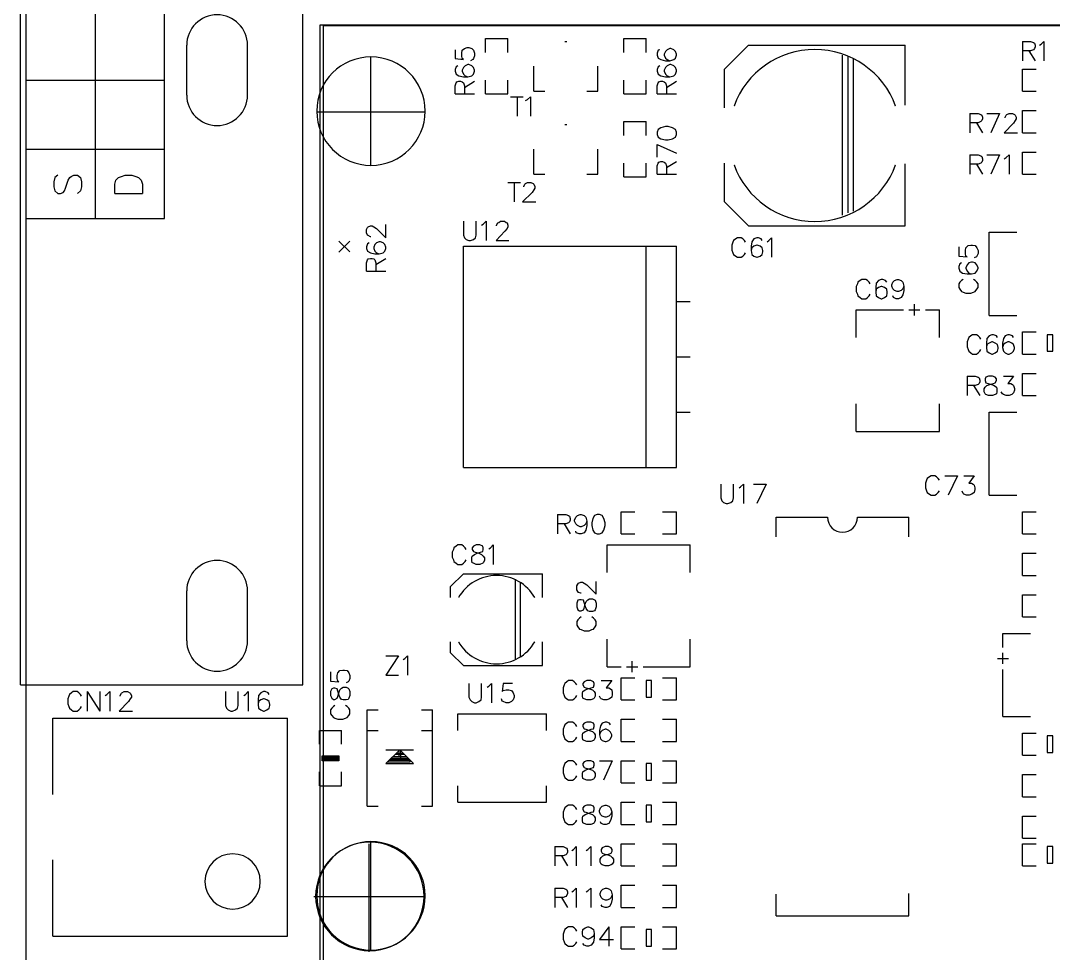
# Model space of a CAD drawing. Extents: x -0.24 to 4.91, y -0.23 to 6.58.
# Drawn here: x -0.235 to 1.631, y 0.622 to 2.308 of the extents above; entities that cross this region are included whole.
import ezdxf

# ---------------------------------------------------------------- set-up
doc = ezdxf.new("R2010")
doc.units = 0
doc.layers.get('0').update_dxf_attribs({"linetype": 'CONTINUOUS'})
doc.layers.add('mb672d', color=1, linetype='CONTINUOUS')

# ---------------------------------------------------------------- blocks, each defined once
blk = doc.blocks.new('D99')
blk.add_lwpolyline([(-0.005, -0.015), (0.005, -0.015), (0.005, 0.015), (-0.005, 0.015)], close=True)

msp = doc.modelspace()

# ---------------------------------------------------------------- linework, layer by layer
at = {"layer": 'mb672d', "color": 5}
for points in [[(-0.225, -0.225), (-0.225, 6.575)], [(-0.225, 1.95), (-0.225, 2.575)], [(-0.1, 1.95), (-0.1, 2.575)], [(0.025, 1.95), (0.025, 2.575)], [(-0.235, 1.107), (-0.235, 2.343), (0.275, 2.343)], [(0.275, 1.107), (0.275, 2.343)], [(0.306, 2.3), (3.614, 2.3)], [(0.306, 0.568), (0.306, 2.3)], [(0.312, 0.569), (0.312, 2.299)], [(0.312, 2.299), (3.617, 2.299)], [(0.065, 2.173), (0.065, 2.263)], [(0.175, 2.173), (0.175, 2.263)], [(0.55, 2.255), (0.55, 2.239), (0.565, 2.237), (0.563, 2.239), (0.562, 2.244), (0.562, 2.249), (0.563, 2.254), (0.567, 2.257), (0.572, 2.259), (0.575, 2.259), (0.58, 2.257), (0.583, 2.254), (0.585, 2.249), (0.585, 2.244), (0.583, 2.239), (0.582, 2.237), (0.578, 2.235)], [(0.605, 2.275), (0.645, 2.275)], [(0.605, 2.25), (0.605, 2.275)], [(0.645, 2.25), (0.645, 2.275)], [(0.748, 2.27), (0.752, 2.27)], [(0.855, 2.25), (0.855, 2.275), (0.895, 2.275)], [(0.895, 2.25), (0.895, 2.275)], [(1.037, 2.22), (1.08, 2.263)], [(1.08, 2.263), (1.09, 2.263)], [(1.09, 2.263), (1.363, 2.263)], [(1.363, 2.155), (1.363, 2.263)], [(1.575, 2.27), (1.575, 2.235)], [(1.575, 2.27), (1.59, 2.27), (1.595, 2.268), (1.597, 2.267), (1.598, 2.263), (1.598, 2.26), (1.597, 2.257), (1.595, 2.255), (1.59, 2.253), (1.575, 2.253)], [(1.606, 2.263), (1.609, 2.265), (1.614, 2.27), (1.614, 2.235)], [(0.398, 2.144), (0.398, 2.241)], [(0.92, 2.255), (0.917, 2.254), (0.915, 2.249), (0.915, 2.245), (0.917, 2.24), (0.922, 2.237), (0.93, 2.235), (0.938, 2.235), (0.945, 2.237), (0.948, 2.24), (0.95, 2.245), (0.95, 2.247), (0.948, 2.252), (0.945, 2.255), (0.94, 2.257), (0.938, 2.257), (0.933, 2.255), (0.93, 2.252), (0.928, 2.247), (0.928, 2.245), (0.93, 2.24), (0.933, 2.237), (0.938, 2.235)], [(1.25, 1.956), (1.25, 2.245)], [(1.26, 1.96), (1.26, 2.243)], [(1.587, 2.253), (1.598, 2.235)], [(0.555, 2.226), (0.552, 2.224), (0.55, 2.219), (0.55, 2.216), (0.552, 2.211), (0.557, 2.208), (0.565, 2.206), (0.573, 2.206), (0.58, 2.208), (0.583, 2.211), (0.585, 2.216), (0.585, 2.218), (0.583, 2.223), (0.58, 2.226), (0.575, 2.228), (0.573, 2.228), (0.568, 2.226), (0.565, 2.223), (0.563, 2.218), (0.563, 2.216), (0.565, 2.211), (0.568, 2.208), (0.573, 2.206)], [(0.692, 2.18), (0.692, 2.225)], [(0.808, 2.18), (0.808, 2.225)], [(0.92, 2.226), (0.917, 2.224), (0.915, 2.219), (0.915, 2.216), (0.917, 2.211), (0.922, 2.208), (0.93, 2.206), (0.938, 2.206), (0.945, 2.208), (0.948, 2.211), (0.95, 2.216), (0.95, 2.218), (0.948, 2.223), (0.945, 2.226), (0.94, 2.228), (0.938, 2.228), (0.933, 2.226), (0.93, 2.223), (0.928, 2.218), (0.928, 2.216), (0.93, 2.211), (0.933, 2.208), (0.938, 2.206)], [(1.27, 1.963), (1.27, 2.238)], [(1.037, 2.196), (1.037, 2.22)], [(1.037, 2.15), (1.037, 2.215)], [(1.575, 2.22), (1.6, 2.22)], [(1.575, 2.18), (1.575, 2.22)], [(-0.225, 2.2), (0.025, 2.2)], [(0.55, 2.175), (0.55, 2.19), (0.552, 2.195), (0.553, 2.197), (0.557, 2.198), (0.56, 2.198), (0.563, 2.197), (0.565, 2.195), (0.567, 2.19), (0.567, 2.175)], [(0.567, 2.187), (0.585, 2.198)], [(0.605, 2.175), (0.605, 2.2)], [(0.605, 2.175), (0.645, 2.175), (0.645, 2.2)], [(0.855, 2.175), (0.855, 2.2)], [(0.895, 2.175), (0.895, 2.2)], [(0.915, 2.175), (0.915, 2.19), (0.917, 2.195), (0.918, 2.197), (0.922, 2.198), (0.925, 2.198), (0.928, 2.197), (0.93, 2.195), (0.932, 2.19), (0.932, 2.175)], [(0.932, 2.187), (0.95, 2.198)], [(0.55, 2.175), (0.585, 2.175)], [(0.65, 2.17), (0.673, 2.17)], [(0.662, 2.17), (0.662, 2.135)], [(0.677, 2.163), (0.681, 2.165), (0.686, 2.17), (0.686, 2.135)], [(0.692, 2.18), (0.712, 2.18)], [(0.788, 2.18), (0.808, 2.18)], [(0.855, 2.175), (0.895, 2.175)], [(0.915, 2.175), (0.95, 2.175)], [(1.575, 2.18), (1.6, 2.18)], [(0.3, 2.143), (0.495, 2.143)], [(0.398, 2.045), (0.398, 2.144)], [(1.48, 2.14), (1.48, 2.105)], [(1.48, 2.14), (1.495, 2.14), (1.5, 2.138), (1.502, 2.137), (1.503, 2.133), (1.503, 2.13), (1.502, 2.127), (1.5, 2.125), (1.495, 2.123), (1.48, 2.123)], [(1.511, 2.14), (1.534, 2.14)], [(1.534, 2.14), (1.518, 2.105)], [(1.544, 2.132), (1.544, 2.133), (1.546, 2.137), (1.547, 2.138), (1.551, 2.14), (1.557, 2.14), (1.561, 2.138), (1.562, 2.137), (1.564, 2.133), (1.564, 2.13), (1.562, 2.127), (1.559, 2.122), (1.542, 2.105), (1.566, 2.105)], [(1.575, 2.105), (1.575, 2.145), (1.6, 2.145)], [(0.748, 2.12), (0.752, 2.12)], [(0.855, 2.1), (0.855, 2.125), (0.895, 2.125)], [(0.895, 2.1), (0.895, 2.125)], [(0.915, 2.102), (0.917, 2.097), (0.922, 2.094), (0.93, 2.092), (0.935, 2.092), (0.943, 2.094), (0.948, 2.097), (0.95, 2.102), (0.95, 2.106), (0.948, 2.111), (0.943, 2.114), (0.935, 2.116), (0.93, 2.116), (0.922, 2.114), (0.917, 2.111), (0.915, 2.106), (0.915, 2.102)], [(1.492, 2.123), (1.503, 2.105)], [(1.575, 2.105), (1.6, 2.105)], [(-0.225, 2.075), (0.025, 2.075)], [(0.692, 2.03), (0.692, 2.075)], [(0.808, 2.03), (0.808, 2.075)], [(0.915, 2.084), (0.95, 2.068)], [(0.915, 2.061), (0.915, 2.084)], [(0.915, 2.03), (0.915, 2.045), (0.917, 2.05), (0.918, 2.052), (0.922, 2.053), (0.925, 2.053), (0.928, 2.052), (0.93, 2.05), (0.932, 2.045), (0.932, 2.03)], [(0.932, 2.042), (0.95, 2.053)], [(1.48, 2.065), (1.48, 2.03)], [(1.48, 2.065), (1.495, 2.065), (1.5, 2.063), (1.502, 2.062), (1.503, 2.058), (1.503, 2.055), (1.502, 2.052), (1.5, 2.05), (1.495, 2.048), (1.48, 2.048)], [(1.511, 2.065), (1.534, 2.065)], [(1.534, 2.065), (1.518, 2.03)], [(1.542, 2.058), (1.546, 2.06), (1.551, 2.065), (1.551, 2.03)], [(1.575, 2.03), (1.575, 2.07), (1.6, 2.07)], [(0.855, 2.025), (0.855, 2.05)], [(0.895, 2.025), (0.895, 2.05)], [(1.037, 1.98), (1.037, 2.05)], [(1.363, 1.937), (1.363, 2.049)], [(1.492, 2.048), (1.503, 2.03)], [(-0.168, 2.028), (-0.173, 2.024), (-0.175, 2.016), (-0.175, 2.007), (-0.173, 2), (-0.168, 1.995), (-0.163, 1.995), (-0.158, 1.997), (-0.156, 2), (-0.154, 2.005), (-0.149, 2.019), (-0.146, 2.024), (-0.144, 2.026), (-0.139, 2.028), (-0.132, 2.028), (-0.127, 2.024), (-0.125, 2.016), (-0.125, 2.007), (-0.127, 2), (-0.132, 1.995)], [(-0.065, 1.995), (-0.065, 2.012), (-0.063, 2.019), (-0.058, 2.024), (-0.053, 2.026), (-0.046, 2.028), (-0.034, 2.028), (-0.027, 2.026), (-0.022, 2.024), (-0.017, 2.019), (-0.015, 2.012), (-0.015, 1.995)], [(0.692, 2.03), (0.712, 2.03)], [(0.788, 2.03), (0.808, 2.03)], [(0.855, 2.025), (0.895, 2.025)], [(0.915, 2.03), (0.95, 2.03)], [(1.575, 2.03), (1.6, 2.03)], [(0.645, 2.015), (0.668, 2.015)], [(0.657, 2.015), (0.657, 1.98)], [(0.674, 2.007), (0.674, 2.008), (0.676, 2.012), (0.677, 2.013), (0.681, 2.015), (0.687, 2.015), (0.691, 2.013), (0.692, 2.012), (0.694, 2.008), (0.694, 2.005), (0.692, 2.002), (0.689, 1.997), (0.672, 1.98), (0.696, 1.98)], [(-0.065, 1.995), (-0.015, 1.995)], [(1.037, 1.98), (1.08, 1.937)], [(-0.225, 1.95), (0.025, 1.95)], [(0.565, 1.945), (0.565, 1.92), (0.567, 1.915), (0.57, 1.912), (0.575, 1.91), (0.578, 1.91), (0.583, 1.912), (0.587, 1.915), (0.588, 1.92), (0.588, 1.945)], [(0.598, 1.938), (0.601, 1.94), (0.606, 1.945), (0.606, 1.91)], [(0.625, 1.937), (0.625, 1.938), (0.627, 1.942), (0.629, 1.943), (0.632, 1.945), (0.639, 1.945), (0.642, 1.943), (0.644, 1.942), (0.645, 1.938), (0.645, 1.935), (0.644, 1.932), (0.64, 1.927), (0.624, 1.91), (0.647, 1.91)], [(0.398, 1.917), (0.397, 1.917), (0.393, 1.919), (0.392, 1.92), (0.39, 1.924), (0.39, 1.93), (0.392, 1.934), (0.393, 1.935), (0.397, 1.937), (0.4, 1.937), (0.403, 1.935), (0.408, 1.932), (0.425, 1.915), (0.425, 1.939)], [(1.08, 1.937), (1.085, 1.937)], [(1.085, 1.937), (1.363, 1.937)], [(1.515, 1.925), (1.565, 1.925)], [(1.515, 1.775), (1.515, 1.925)], [(0.34, 1.909), (0.36, 1.89)], [(0.34, 1.889), (0.36, 1.909)], [(0.395, 1.906), (0.392, 1.904), (0.39, 1.899), (0.39, 1.896), (0.392, 1.891), (0.397, 1.888), (0.405, 1.886), (0.413, 1.886), (0.42, 1.888), (0.423, 1.891), (0.425, 1.896), (0.425, 1.898), (0.423, 1.903), (0.42, 1.906), (0.415, 1.908), (0.413, 1.908), (0.408, 1.906), (0.405, 1.903), (0.403, 1.898), (0.403, 1.896), (0.405, 1.891), (0.408, 1.888), (0.413, 1.886)], [(1.075, 1.907), (1.073, 1.91), (1.07, 1.913), (1.067, 1.915), (1.06, 1.915), (1.057, 1.913), (1.053, 1.91), (1.052, 1.907), (1.05, 1.902), (1.05, 1.893), (1.052, 1.888), (1.053, 1.885), (1.057, 1.882), (1.06, 1.88), (1.067, 1.88), (1.07, 1.882), (1.073, 1.885), (1.075, 1.888)], [(1.105, 1.91), (1.103, 1.913), (1.098, 1.915), (1.095, 1.915), (1.09, 1.913), (1.086, 1.908), (1.085, 1.9), (1.085, 1.892), (1.086, 1.885), (1.09, 1.882), (1.095, 1.88), (1.096, 1.88), (1.101, 1.882), (1.105, 1.885), (1.106, 1.89), (1.106, 1.892), (1.105, 1.897), (1.101, 1.9), (1.096, 1.902), (1.095, 1.902), (1.09, 1.9), (1.086, 1.897), (1.085, 1.892)], [(1.114, 1.908), (1.117, 1.91), (1.122, 1.915), (1.122, 1.88)], [(0.565, 1.5), (0.95, 1.5), (0.95, 1.9)], [(0.565, 1.9), (0.95, 1.9)], [(0.565, 1.87), (0.565, 1.9)], [(0.895, 1.5), (0.895, 1.9)], [(1.46, 1.899), (1.46, 1.882), (1.475, 1.881), (1.473, 1.882), (1.472, 1.887), (1.472, 1.892), (1.473, 1.897), (1.477, 1.901), (1.482, 1.902), (1.485, 1.902), (1.49, 1.901), (1.493, 1.897), (1.495, 1.892), (1.495, 1.887), (1.493, 1.882), (1.492, 1.881), (1.488, 1.879)], [(0.39, 1.855), (0.39, 1.87), (0.392, 1.875), (0.393, 1.877), (0.397, 1.878), (0.4, 1.878), (0.403, 1.877), (0.405, 1.875), (0.407, 1.87), (0.407, 1.855)], [(0.407, 1.867), (0.425, 1.878)], [(0.565, 1.815), (0.565, 1.87)], [(1.465, 1.87), (1.462, 1.868), (1.46, 1.863), (1.46, 1.86), (1.462, 1.855), (1.467, 1.851), (1.475, 1.85), (1.483, 1.85), (1.49, 1.851), (1.493, 1.855), (1.495, 1.86), (1.495, 1.861), (1.493, 1.866), (1.49, 1.87), (1.485, 1.871), (1.483, 1.871), (1.478, 1.87), (1.475, 1.866), (1.473, 1.861), (1.473, 1.86), (1.475, 1.855), (1.478, 1.851), (1.483, 1.85)], [(0.39, 1.855), (0.425, 1.855)], [(1.3, 1.832), (1.298, 1.835), (1.295, 1.838), (1.292, 1.84), (1.285, 1.84), (1.282, 1.838), (1.278, 1.835), (1.277, 1.832), (1.275, 1.827), (1.275, 1.818), (1.277, 1.813), (1.278, 1.81), (1.282, 1.807), (1.285, 1.805), (1.292, 1.805), (1.295, 1.807), (1.298, 1.81), (1.3, 1.813)], [(1.33, 1.835), (1.328, 1.838), (1.323, 1.84), (1.32, 1.84), (1.315, 1.838), (1.311, 1.833), (1.31, 1.825), (1.31, 1.817), (1.311, 1.81), (1.315, 1.807), (1.32, 1.805), (1.321, 1.805), (1.326, 1.807), (1.33, 1.81), (1.331, 1.815), (1.331, 1.817), (1.33, 1.822), (1.326, 1.825), (1.321, 1.827), (1.32, 1.827), (1.315, 1.825), (1.311, 1.822), (1.31, 1.817)], [(1.361, 1.828), (1.359, 1.823), (1.356, 1.82), (1.351, 1.818), (1.349, 1.818), (1.344, 1.82), (1.341, 1.823), (1.339, 1.828), (1.339, 1.83), (1.341, 1.835), (1.344, 1.838), (1.349, 1.84), (1.351, 1.84), (1.356, 1.838), (1.359, 1.835), (1.361, 1.828), (1.361, 1.82), (1.359, 1.812), (1.356, 1.807), (1.351, 1.805), (1.347, 1.805), (1.342, 1.807), (1.341, 1.81)], [(1.468, 1.84), (1.465, 1.838), (1.462, 1.835), (1.46, 1.832), (1.46, 1.825), (1.462, 1.822), (1.465, 1.818), (1.468, 1.817), (1.473, 1.815), (1.482, 1.815), (1.487, 1.817), (1.49, 1.818), (1.493, 1.822), (1.495, 1.825), (1.495, 1.832), (1.493, 1.835), (1.49, 1.838), (1.487, 1.84)], [(0.565, 1.59), (0.565, 1.815)], [(0.95, 1.8), (0.975, 1.8)], [(1.38, 1.775), (1.38, 1.795)], [(1.275, 1.735), (1.275, 1.785)], [(1.275, 1.785), (1.36, 1.785)], [(1.37, 1.785), (1.39, 1.785)], [(1.4, 1.785), (1.425, 1.785)], [(1.425, 1.735), (1.425, 1.785)], [(1.425, 1.775), (1.425, 1.785)], [(1.515, 1.775), (1.565, 1.775)], [(1.5, 1.732), (1.498, 1.735), (1.495, 1.738), (1.492, 1.74), (1.485, 1.74), (1.482, 1.738), (1.478, 1.735), (1.477, 1.732), (1.475, 1.727), (1.475, 1.718), (1.477, 1.713), (1.478, 1.71), (1.482, 1.707), (1.485, 1.705), (1.492, 1.705), (1.495, 1.707), (1.498, 1.71), (1.5, 1.713)], [(1.53, 1.735), (1.528, 1.738), (1.523, 1.74), (1.52, 1.74), (1.515, 1.738), (1.511, 1.733), (1.51, 1.725), (1.51, 1.717), (1.511, 1.71), (1.515, 1.707), (1.52, 1.705), (1.521, 1.705), (1.526, 1.707), (1.53, 1.71), (1.531, 1.715), (1.531, 1.717), (1.53, 1.722), (1.526, 1.725), (1.521, 1.727), (1.52, 1.727), (1.515, 1.725), (1.511, 1.722), (1.51, 1.717)], [(1.559, 1.735), (1.557, 1.738), (1.552, 1.74), (1.549, 1.74), (1.544, 1.738), (1.541, 1.733), (1.539, 1.725), (1.539, 1.717), (1.541, 1.71), (1.544, 1.707), (1.549, 1.705), (1.551, 1.705), (1.556, 1.707), (1.559, 1.71), (1.561, 1.715), (1.561, 1.717), (1.559, 1.722), (1.556, 1.725), (1.551, 1.727), (1.549, 1.727), (1.544, 1.725), (1.541, 1.722), (1.539, 1.717)], [(1.575, 1.705), (1.575, 1.745), (1.6, 1.745)], [(0.95, 1.7), (0.975, 1.7)], [(1.575, 1.705), (1.6, 1.705)], [(1.475, 1.665), (1.475, 1.63)], [(1.475, 1.665), (1.49, 1.665), (1.495, 1.663), (1.497, 1.662), (1.498, 1.658), (1.498, 1.655), (1.497, 1.652), (1.495, 1.65), (1.49, 1.648), (1.475, 1.648)], [(1.514, 1.665), (1.509, 1.663), (1.508, 1.66), (1.508, 1.657), (1.509, 1.653), (1.513, 1.652), (1.519, 1.65), (1.524, 1.648), (1.528, 1.645), (1.529, 1.642), (1.529, 1.637), (1.528, 1.633), (1.526, 1.632), (1.521, 1.63), (1.514, 1.63), (1.509, 1.632), (1.508, 1.633), (1.506, 1.637), (1.506, 1.642), (1.508, 1.645), (1.511, 1.648), (1.516, 1.65), (1.523, 1.652), (1.526, 1.653), (1.528, 1.657), (1.528, 1.66), (1.526, 1.663), (1.521, 1.665), (1.514, 1.665)], [(1.541, 1.665), (1.559, 1.665), (1.549, 1.652), (1.554, 1.652), (1.557, 1.65), (1.559, 1.648), (1.561, 1.643), (1.561, 1.64), (1.559, 1.635), (1.556, 1.632), (1.551, 1.63), (1.546, 1.63), (1.541, 1.632), (1.539, 1.633), (1.537, 1.637)], [(1.575, 1.63), (1.575, 1.67), (1.6, 1.67)], [(1.487, 1.648), (1.498, 1.63)], [(1.575, 1.63), (1.6, 1.63)], [(1.275, 1.565), (1.275, 1.615)], [(1.425, 1.565), (1.425, 1.615)], [(0.565, 1.52), (0.565, 1.59)], [(0.95, 1.6), (0.975, 1.6)], [(1.515, 1.45), (1.515, 1.6), (1.565, 1.6)], [(1.275, 1.565), (1.425, 1.565)], [(0.565, 1.5), (0.565, 1.52)], [(1.425, 1.477), (1.423, 1.48), (1.42, 1.483), (1.417, 1.485), (1.41, 1.485), (1.407, 1.483), (1.403, 1.48), (1.402, 1.477), (1.4, 1.472), (1.4, 1.463), (1.402, 1.458), (1.403, 1.455), (1.407, 1.452), (1.41, 1.45), (1.417, 1.45), (1.42, 1.452), (1.423, 1.455), (1.425, 1.458)], [(1.435, 1.485), (1.458, 1.485)], [(1.458, 1.485), (1.441, 1.45)], [(1.469, 1.485), (1.488, 1.485), (1.478, 1.472), (1.483, 1.472), (1.486, 1.47), (1.488, 1.468), (1.489, 1.463), (1.489, 1.46), (1.488, 1.455), (1.484, 1.452), (1.479, 1.45), (1.474, 1.45), (1.469, 1.452), (1.468, 1.453), (1.466, 1.457)], [(1.03, 1.47), (1.03, 1.445), (1.032, 1.44), (1.035, 1.437), (1.04, 1.435), (1.043, 1.435), (1.048, 1.437), (1.052, 1.44), (1.053, 1.445), (1.053, 1.47)], [(1.063, 1.463), (1.066, 1.465), (1.071, 1.47), (1.071, 1.435)], [(1.089, 1.47), (1.112, 1.47)], [(1.112, 1.47), (1.095, 1.435)], [(1.515, 1.45), (1.565, 1.45)], [(0.85, 1.38), (0.85, 1.42), (0.875, 1.42)], [(0.925, 1.42), (0.95, 1.42)], [(0.95, 1.38), (0.95, 1.42)], [(1.575, 1.38), (1.575, 1.42), (1.6, 1.42)], [(0.735, 1.415), (0.735, 1.38)], [(0.735, 1.415), (0.75, 1.415), (0.755, 1.413), (0.757, 1.412), (0.758, 1.408), (0.758, 1.405), (0.757, 1.402), (0.755, 1.4), (0.75, 1.398), (0.735, 1.398)], [(0.788, 1.403), (0.786, 1.398), (0.783, 1.395), (0.778, 1.393), (0.776, 1.393), (0.771, 1.395), (0.768, 1.398), (0.766, 1.403), (0.766, 1.405), (0.768, 1.41), (0.771, 1.413), (0.776, 1.415), (0.778, 1.415), (0.783, 1.413), (0.786, 1.41), (0.788, 1.403), (0.788, 1.395), (0.786, 1.387), (0.783, 1.382), (0.778, 1.38), (0.774, 1.38), (0.769, 1.382), (0.768, 1.385)], [(0.807, 1.415), (0.802, 1.413), (0.799, 1.408), (0.797, 1.4), (0.797, 1.395), (0.799, 1.387), (0.802, 1.382), (0.807, 1.38), (0.811, 1.38), (0.816, 1.382), (0.819, 1.387), (0.821, 1.395), (0.821, 1.4), (0.819, 1.408), (0.816, 1.413), (0.811, 1.415), (0.807, 1.415)], [(1.13, 1.375), (1.13, 1.41), (1.223, 1.41)], [(1.277, 1.41), (1.37, 1.41)], [(1.37, 1.375), (1.37, 1.41)], [(0.747, 1.398), (0.758, 1.38)], [(0.85, 1.38), (0.875, 1.38)], [(0.925, 1.38), (0.95, 1.38)], [(1.575, 1.38), (1.6, 1.38)], [(0.57, 1.352), (0.568, 1.355), (0.565, 1.358), (0.562, 1.36), (0.555, 1.36), (0.552, 1.358), (0.548, 1.355), (0.547, 1.352), (0.545, 1.347), (0.545, 1.338), (0.547, 1.333), (0.548, 1.33), (0.552, 1.327), (0.555, 1.325), (0.562, 1.325), (0.565, 1.327), (0.568, 1.33), (0.57, 1.333)], [(0.588, 1.36), (0.583, 1.358), (0.581, 1.355), (0.581, 1.352), (0.583, 1.348), (0.586, 1.347), (0.593, 1.345), (0.598, 1.343), (0.601, 1.34), (0.603, 1.337), (0.603, 1.332), (0.601, 1.328), (0.6, 1.327), (0.595, 1.325), (0.588, 1.325), (0.583, 1.327), (0.581, 1.328), (0.58, 1.332), (0.58, 1.337), (0.581, 1.34), (0.585, 1.343), (0.59, 1.345), (0.596, 1.347), (0.6, 1.348), (0.601, 1.352), (0.601, 1.355), (0.6, 1.358), (0.595, 1.36), (0.588, 1.36)], [(0.611, 1.353), (0.614, 1.355), (0.619, 1.36), (0.619, 1.325)], [(0.825, 1.36), (0.975, 1.36)], [(0.825, 1.31), (0.825, 1.36)], [(0.975, 1.31), (0.975, 1.36)], [(1.575, 1.345), (1.6, 1.345)], [(1.575, 1.305), (1.575, 1.345)], [(0.542, 1.285), (0.565, 1.308)], [(0.565, 1.308), (0.708, 1.308)], [(0.565, 1.308), (0.59, 1.308)], [(0.708, 1.265), (0.708, 1.308)], [(0.659, 1.154), (0.659, 1.298)], [(0.668, 1.158), (0.668, 1.292)], [(0.778, 1.273), (0.777, 1.273), (0.773, 1.274), (0.772, 1.276), (0.77, 1.279), (0.77, 1.286), (0.772, 1.289), (0.773, 1.291), (0.777, 1.293), (0.78, 1.293), (0.783, 1.291), (0.788, 1.288), (0.805, 1.271), (0.805, 1.294)], [(1.575, 1.305), (1.6, 1.305)], [(0.065, 1.187), (0.065, 1.277)], [(0.175, 1.187), (0.175, 1.277)], [(0.542, 1.265), (0.542, 1.285)], [(1.575, 1.23), (1.575, 1.27), (1.6, 1.27)], [(0.77, 1.248), (0.772, 1.243), (0.775, 1.241), (0.778, 1.241), (0.782, 1.243), (0.783, 1.246), (0.785, 1.253), (0.787, 1.258), (0.79, 1.261), (0.793, 1.263), (0.798, 1.263), (0.802, 1.261), (0.803, 1.26), (0.805, 1.255), (0.805, 1.248), (0.803, 1.243), (0.802, 1.241), (0.798, 1.24), (0.793, 1.24), (0.79, 1.241), (0.787, 1.245), (0.785, 1.25), (0.783, 1.256), (0.782, 1.26), (0.778, 1.261), (0.775, 1.261), (0.772, 1.26), (0.77, 1.255), (0.77, 1.248)], [(0.778, 1.23), (0.775, 1.228), (0.772, 1.225), (0.77, 1.222), (0.77, 1.215), (0.772, 1.212), (0.775, 1.208), (0.778, 1.207), (0.783, 1.205), (0.792, 1.205), (0.797, 1.207), (0.8, 1.208), (0.803, 1.212), (0.805, 1.215), (0.805, 1.222), (0.803, 1.225), (0.8, 1.228), (0.797, 1.23)], [(1.575, 1.23), (1.6, 1.23)], [(1.54, 1.175), (1.54, 1.2)], [(1.54, 1.2), (1.59, 1.2)], [(1.54, 1.2), (1.55, 1.2)], [(0.542, 1.165), (0.542, 1.185)], [(0.708, 1.142), (0.708, 1.185)], [(0.825, 1.14), (0.825, 1.19)], [(0.975, 1.14), (0.975, 1.19)], [(0.448, 1.16), (0.425, 1.125)], [(0.425, 1.16), (0.448, 1.16)], [(0.456, 1.153), (0.459, 1.155), (0.464, 1.16), (0.464, 1.125)], [(0.542, 1.165), (0.565, 1.142)], [(1.54, 1.145), (1.54, 1.165)], [(0.565, 1.142), (0.708, 1.142)], [(0.565, 1.142), (0.577, 1.142)], [(0.566, 1.142), (0.574, 1.142)], [(0.825, 1.14), (0.825, 1.15)], [(0.825, 1.14), (0.85, 1.14)], [(0.86, 1.14), (0.88, 1.14)], [(0.87, 1.13), (0.87, 1.15)], [(0.89, 1.14), (0.975, 1.14)], [(1.53, 1.155), (1.55, 1.155)], [(0.325, 1.131), (0.325, 1.114), (0.34, 1.113), (0.338, 1.114), (0.337, 1.119), (0.337, 1.124), (0.338, 1.129), (0.342, 1.133), (0.347, 1.134), (0.35, 1.134), (0.355, 1.133), (0.358, 1.129), (0.36, 1.124), (0.36, 1.119), (0.358, 1.114), (0.357, 1.113), (0.353, 1.111)], [(0.425, 1.125), (0.448, 1.125)], [(0.85, 1.12), (0.875, 1.12)], [(0.85, 1.08), (0.85, 1.12)], [(0.925, 1.08), (0.95, 1.08), (0.95, 1.12)], [(0.925, 1.12), (0.95, 1.12)], [(1.54, 1.05), (1.54, 1.135)], [(-0.235, 1.107), (0.275, 1.107)], [(0.325, 1.088), (0.327, 1.083), (0.33, 1.081), (0.333, 1.081), (0.337, 1.083), (0.338, 1.086), (0.34, 1.093), (0.342, 1.098), (0.345, 1.101), (0.348, 1.103), (0.353, 1.103), (0.357, 1.101), (0.358, 1.1), (0.36, 1.095), (0.36, 1.088), (0.358, 1.083), (0.357, 1.081), (0.353, 1.08), (0.348, 1.08), (0.345, 1.081), (0.342, 1.085), (0.34, 1.09), (0.338, 1.096), (0.337, 1.1), (0.333, 1.101), (0.33, 1.101), (0.327, 1.1), (0.325, 1.095), (0.325, 1.088)], [(0.575, 1.11), (0.575, 1.085), (0.577, 1.08), (0.58, 1.077), (0.585, 1.075), (0.588, 1.075), (0.593, 1.077), (0.597, 1.08), (0.598, 1.085), (0.598, 1.11)], [(0.608, 1.103), (0.611, 1.105), (0.616, 1.11), (0.616, 1.075)], [(0.654, 1.11), (0.637, 1.11), (0.635, 1.095), (0.637, 1.097), (0.642, 1.098), (0.647, 1.098), (0.652, 1.097), (0.655, 1.093), (0.657, 1.088), (0.657, 1.085), (0.655, 1.08), (0.652, 1.077), (0.647, 1.075), (0.642, 1.075), (0.637, 1.077), (0.635, 1.078), (0.634, 1.082)], [(0.77, 1.107), (0.768, 1.11), (0.765, 1.113), (0.762, 1.115), (0.755, 1.115), (0.752, 1.113), (0.748, 1.11), (0.747, 1.107), (0.745, 1.102), (0.745, 1.093), (0.747, 1.088), (0.748, 1.085), (0.752, 1.082), (0.755, 1.08), (0.762, 1.08), (0.765, 1.082), (0.768, 1.085), (0.77, 1.088)], [(0.788, 1.115), (0.783, 1.113), (0.781, 1.11), (0.781, 1.107), (0.783, 1.103), (0.786, 1.102), (0.793, 1.1), (0.798, 1.098), (0.801, 1.095), (0.803, 1.092), (0.803, 1.087), (0.801, 1.083), (0.8, 1.082), (0.795, 1.08), (0.788, 1.08), (0.783, 1.082), (0.781, 1.083), (0.78, 1.087), (0.78, 1.092), (0.781, 1.095), (0.785, 1.098), (0.79, 1.1), (0.796, 1.102), (0.8, 1.103), (0.801, 1.107), (0.801, 1.11), (0.8, 1.113), (0.795, 1.115), (0.788, 1.115)], [(0.814, 1.115), (0.833, 1.115), (0.823, 1.102), (0.828, 1.102), (0.831, 1.1), (0.833, 1.098), (0.834, 1.093), (0.834, 1.09), (0.833, 1.085), (0.829, 1.082), (0.824, 1.08), (0.819, 1.08), (0.814, 1.082), (0.813, 1.083), (0.811, 1.087)], [(-0.125, 1.087), (-0.127, 1.09), (-0.13, 1.093), (-0.133, 1.095), (-0.14, 1.095), (-0.143, 1.093), (-0.147, 1.09), (-0.148, 1.087), (-0.15, 1.082), (-0.15, 1.073), (-0.148, 1.068), (-0.147, 1.065), (-0.143, 1.062), (-0.14, 1.06), (-0.133, 1.06), (-0.13, 1.062), (-0.127, 1.065), (-0.125, 1.068)], [(-0.115, 1.095), (-0.115, 1.06)], [(-0.115, 1.095), (-0.092, 1.06)], [(-0.092, 1.095), (-0.092, 1.06)], [(-0.082, 1.088), (-0.079, 1.09), (-0.074, 1.095), (-0.074, 1.06)], [(-0.055, 1.087), (-0.055, 1.088), (-0.053, 1.092), (-0.052, 1.093), (-0.048, 1.095), (-0.042, 1.095), (-0.038, 1.093), (-0.037, 1.092), (-0.035, 1.088), (-0.035, 1.085), (-0.037, 1.082), (-0.04, 1.077), (-0.057, 1.06), (-0.033, 1.06)], [(0.135, 1.095), (0.135, 1.07), (0.137, 1.065), (0.14, 1.062), (0.145, 1.06), (0.148, 1.06), (0.153, 1.062), (0.157, 1.065), (0.158, 1.07), (0.158, 1.095)], [(0.168, 1.088), (0.171, 1.09), (0.176, 1.095), (0.176, 1.06)], [(0.214, 1.09), (0.212, 1.093), (0.207, 1.095), (0.204, 1.095), (0.199, 1.093), (0.195, 1.088), (0.194, 1.08), (0.194, 1.072), (0.195, 1.065), (0.199, 1.062), (0.204, 1.06), (0.205, 1.06), (0.21, 1.062), (0.214, 1.065), (0.215, 1.07), (0.215, 1.072), (0.214, 1.077), (0.21, 1.08), (0.205, 1.082), (0.204, 1.082), (0.199, 1.08), (0.195, 1.077), (0.194, 1.072)], [(0.333, 1.07), (0.33, 1.068), (0.327, 1.065), (0.325, 1.062), (0.325, 1.055), (0.327, 1.052), (0.33, 1.048), (0.333, 1.047), (0.338, 1.045), (0.347, 1.045), (0.352, 1.047), (0.355, 1.048), (0.358, 1.052), (0.36, 1.055), (0.36, 1.062), (0.358, 1.065), (0.355, 1.068), (0.352, 1.07)], [(0.85, 1.08), (0.875, 1.08)], [(-0.177, 0.909), (-0.177, 1.047), (0.247, 1.047)], [(0.247, 0.752), (0.247, 1.047)], [(0.391, 1.062), (0.411, 1.062)], [(0.391, 0.888), (0.391, 1.062)], [(0.489, 1.062), (0.509, 1.062)], [(0.509, 0.888), (0.509, 1.062)], [(0.555, 1.025), (0.555, 1.055), (0.715, 1.055)], [(0.715, 1.025), (0.715, 1.055)], [(0.85, 1.005), (0.85, 1.045), (0.875, 1.045)], [(0.925, 1.045), (0.95, 1.045)], [(0.95, 1.005), (0.95, 1.045)], [(1.54, 1.05), (1.59, 1.05)], [(0.77, 1.032), (0.768, 1.035), (0.765, 1.038), (0.762, 1.04), (0.755, 1.04), (0.752, 1.038), (0.748, 1.035), (0.747, 1.032), (0.745, 1.027), (0.745, 1.018), (0.747, 1.013), (0.748, 1.01), (0.752, 1.007), (0.755, 1.005), (0.762, 1.005), (0.765, 1.007), (0.768, 1.01), (0.77, 1.013)], [(0.788, 1.04), (0.783, 1.038), (0.781, 1.035), (0.781, 1.032), (0.783, 1.028), (0.786, 1.027), (0.793, 1.025), (0.798, 1.023), (0.801, 1.02), (0.803, 1.017), (0.803, 1.012), (0.801, 1.008), (0.8, 1.007), (0.795, 1.005), (0.788, 1.005), (0.783, 1.007), (0.781, 1.008), (0.78, 1.012), (0.78, 1.017), (0.781, 1.02), (0.785, 1.023), (0.79, 1.025), (0.796, 1.027), (0.8, 1.028), (0.801, 1.032), (0.801, 1.035), (0.8, 1.038), (0.795, 1.04), (0.788, 1.04)], [(0.831, 1.035), (0.829, 1.038), (0.824, 1.04), (0.821, 1.04), (0.816, 1.038), (0.813, 1.033), (0.811, 1.025), (0.811, 1.017), (0.813, 1.01), (0.816, 1.007), (0.821, 1.005), (0.823, 1.005), (0.828, 1.007), (0.831, 1.01), (0.833, 1.015), (0.833, 1.017), (0.831, 1.022), (0.828, 1.025), (0.823, 1.027), (0.821, 1.027), (0.816, 1.025), (0.813, 1.022), (0.811, 1.017)], [(0.305, 1), (0.305, 1.025), (0.345, 1.025)], [(0.345, 1), (0.345, 1.025)], [(0.391, 1.025), (0.411, 1.025)], [(0.489, 1.025), (0.509, 1.025)], [(1.575, 0.98), (1.575, 1.02), (1.6, 1.02)], [(0.425, 0.99), (0.475, 0.99)], [(0.425, 0.965), (0.45, 0.99)], [(0.449, 0.978), (0.449, 0.99)], [(0.45, 0.99), (0.475, 0.965)], [(0.452, 0.972), (0.452, 0.99)], [(0.85, 1.005), (0.875, 1.005)], [(0.925, 1.005), (0.95, 1.005)], [(0.31, 0.97), (0.31, 0.979), (0.34, 0.979), (0.34, 0.97), (0.31, 0.97)], [(0.311, 0.971), (0.311, 0.979), (0.339, 0.979), (0.339, 0.971), (0.311, 0.971)], [(0.312, 0.972), (0.312, 0.978), (0.338, 0.978), (0.338, 0.972), (0.312, 0.972)], [(0.313, 0.973), (0.313, 0.977), (0.337, 0.977), (0.337, 0.973), (0.313, 0.973)], [(0.314, 0.974), (0.314, 0.976), (0.336, 0.976), (0.336, 0.974), (0.314, 0.974)], [(0.315, 0.975), (0.315, 0.975), (0.335, 0.975), (0.335, 0.975), (0.315, 0.975)], [(0.315, 0.975), (0.335, 0.975)], [(0.431, 0.971), (0.469, 0.971)], [(0.433, 0.973), (0.467, 0.973)], [(0.435, 0.975), (0.465, 0.975)], [(0.438, 0.978), (0.462, 0.978)], [(0.442, 0.982), (0.458, 0.982)], [(0.443, 0.983), (0.457, 0.983)], [(0.469, 0.968), (0.469, 0.971)], [(1.575, 0.98), (1.6, 0.98)], [(0.425, 0.965), (0.475, 0.965)], [(0.428, 0.968), (0.469, 0.968)], [(0.77, 0.962), (0.768, 0.965), (0.765, 0.968), (0.762, 0.97), (0.755, 0.97), (0.752, 0.968), (0.748, 0.965), (0.747, 0.962), (0.745, 0.957), (0.745, 0.948), (0.747, 0.943), (0.748, 0.94), (0.752, 0.937), (0.755, 0.935), (0.762, 0.935), (0.765, 0.937), (0.768, 0.94), (0.77, 0.943)], [(0.788, 0.97), (0.783, 0.968), (0.781, 0.965), (0.781, 0.962), (0.783, 0.958), (0.786, 0.957), (0.793, 0.955), (0.798, 0.953), (0.801, 0.95), (0.803, 0.947), (0.803, 0.942), (0.801, 0.938), (0.8, 0.937), (0.795, 0.935), (0.788, 0.935), (0.783, 0.937), (0.781, 0.938), (0.78, 0.942), (0.78, 0.947), (0.781, 0.95), (0.785, 0.953), (0.79, 0.955), (0.796, 0.957), (0.8, 0.958), (0.801, 0.962), (0.801, 0.965), (0.8, 0.968), (0.795, 0.97), (0.788, 0.97)], [(0.811, 0.97), (0.834, 0.97)], [(0.834, 0.97), (0.818, 0.935)], [(0.85, 0.97), (0.875, 0.97)], [(0.85, 0.93), (0.85, 0.97)], [(0.925, 0.93), (0.95, 0.93), (0.95, 0.97)], [(0.925, 0.97), (0.95, 0.97)], [(0.305, 0.925), (0.305, 0.95)], [(0.345, 0.925), (0.345, 0.95)], [(1.575, 0.905), (1.575, 0.945), (1.6, 0.945)], [(0.305, 0.925), (0.345, 0.925)], [(0.555, 0.895), (0.555, 0.925)], [(0.715, 0.895), (0.715, 0.925)], [(0.85, 0.93), (0.875, 0.93)], [(1.575, 0.905), (1.6, 0.905)], [(0.391, 0.888), (0.411, 0.888)], [(0.489, 0.888), (0.509, 0.888)], [(0.555, 0.895), (0.715, 0.895)], [(0.77, 0.882), (0.768, 0.885), (0.765, 0.888), (0.762, 0.89), (0.755, 0.89), (0.752, 0.888), (0.748, 0.885), (0.747, 0.882), (0.745, 0.877), (0.745, 0.868), (0.747, 0.863), (0.748, 0.86), (0.752, 0.857), (0.755, 0.855), (0.762, 0.855), (0.765, 0.857), (0.768, 0.86), (0.77, 0.863)], [(0.788, 0.89), (0.783, 0.888), (0.781, 0.885), (0.781, 0.882), (0.783, 0.878), (0.786, 0.877), (0.793, 0.875), (0.798, 0.873), (0.801, 0.87), (0.803, 0.867), (0.803, 0.862), (0.801, 0.858), (0.8, 0.857), (0.795, 0.855), (0.788, 0.855), (0.783, 0.857), (0.781, 0.858), (0.78, 0.862), (0.78, 0.867), (0.781, 0.87), (0.785, 0.873), (0.79, 0.875), (0.796, 0.877), (0.8, 0.878), (0.801, 0.882), (0.801, 0.885), (0.8, 0.888), (0.795, 0.89), (0.788, 0.89)], [(0.833, 0.878), (0.831, 0.873), (0.828, 0.87), (0.823, 0.868), (0.821, 0.868), (0.816, 0.87), (0.813, 0.873), (0.811, 0.878), (0.811, 0.88), (0.813, 0.885), (0.816, 0.888), (0.821, 0.89), (0.823, 0.89), (0.828, 0.888), (0.831, 0.885), (0.833, 0.878), (0.833, 0.87), (0.831, 0.862), (0.828, 0.857), (0.823, 0.855), (0.819, 0.855), (0.814, 0.857), (0.813, 0.86)], [(0.85, 0.895), (0.875, 0.895)], [(0.85, 0.855), (0.85, 0.895)], [(0.925, 0.855), (0.95, 0.855), (0.95, 0.895)], [(0.925, 0.895), (0.95, 0.895)], [(1.575, 0.83), (1.575, 0.87), (1.6, 0.87)], [(0.85, 0.855), (0.875, 0.855)], [(0.398, 0.726), (0.398, 0.823)], [(1.575, 0.83), (1.6, 0.83)], [(0.395, 0.625), (0.395, 0.82)], [(0.73, 0.815), (0.73, 0.78)], [(0.73, 0.815), (0.745, 0.815), (0.75, 0.813), (0.752, 0.812), (0.753, 0.808), (0.753, 0.805), (0.752, 0.802), (0.75, 0.8), (0.745, 0.798), (0.73, 0.798)], [(0.761, 0.808), (0.764, 0.81), (0.769, 0.815), (0.769, 0.78)], [(0.787, 0.808), (0.79, 0.81), (0.795, 0.815), (0.795, 0.78)], [(0.821, 0.815), (0.816, 0.813), (0.814, 0.81), (0.814, 0.807), (0.816, 0.803), (0.819, 0.802), (0.826, 0.8), (0.831, 0.798), (0.834, 0.795), (0.836, 0.792), (0.836, 0.787), (0.834, 0.783), (0.832, 0.782), (0.827, 0.78), (0.821, 0.78), (0.816, 0.782), (0.814, 0.783), (0.812, 0.787), (0.812, 0.792), (0.814, 0.795), (0.817, 0.798), (0.822, 0.8), (0.829, 0.802), (0.832, 0.803), (0.834, 0.807), (0.834, 0.81), (0.832, 0.813), (0.827, 0.815), (0.821, 0.815)], [(0.85, 0.78), (0.85, 0.82), (0.875, 0.82)], [(0.925, 0.82), (0.95, 0.82)], [(0.95, 0.78), (0.95, 0.82)], [(1.575, 0.78), (1.575, 0.82), (1.6, 0.82)], [(-0.177, 0.653), (-0.177, 0.791)], [(0.742, 0.798), (0.753, 0.78)], [(0.85, 0.78), (0.875, 0.78)], [(0.925, 0.78), (0.95, 0.78)], [(1.575, 0.78), (1.6, 0.78)], [(0.247, 0.653), (0.247, 0.752)], [(0.73, 0.74), (0.73, 0.705)], [(0.73, 0.74), (0.745, 0.74), (0.75, 0.738), (0.752, 0.737), (0.753, 0.733), (0.753, 0.73), (0.752, 0.727), (0.75, 0.725), (0.745, 0.723), (0.73, 0.723)], [(0.761, 0.733), (0.764, 0.735), (0.769, 0.74), (0.769, 0.705)], [(0.787, 0.733), (0.79, 0.735), (0.795, 0.74), (0.795, 0.705)], [(0.834, 0.728), (0.832, 0.723), (0.829, 0.72), (0.824, 0.718), (0.822, 0.718), (0.817, 0.72), (0.814, 0.723), (0.812, 0.728), (0.812, 0.73), (0.814, 0.735), (0.817, 0.738), (0.822, 0.74), (0.824, 0.74), (0.829, 0.738), (0.832, 0.735), (0.834, 0.728), (0.834, 0.72), (0.832, 0.712), (0.829, 0.707), (0.824, 0.705), (0.821, 0.705), (0.816, 0.707), (0.814, 0.71)], [(0.85, 0.745), (0.875, 0.745)], [(0.85, 0.705), (0.85, 0.745)], [(0.925, 0.705), (0.95, 0.705), (0.95, 0.745)], [(0.925, 0.745), (0.95, 0.745)], [(1.13, 0.69), (1.13, 0.729)], [(1.37, 0.69), (1.37, 0.73)], [(0.295, 0.725), (0.494, 0.725)], [(0.3, 0.725), (0.495, 0.725)], [(0.398, 0.627), (0.398, 0.726)], [(0.742, 0.723), (0.753, 0.705)], [(0.85, 0.705), (0.875, 0.705)], [(1.13, 0.69), (1.37, 0.69)], [(0.77, 0.662), (0.768, 0.665), (0.765, 0.668), (0.762, 0.67), (0.755, 0.67), (0.752, 0.668), (0.748, 0.665), (0.747, 0.662), (0.745, 0.657), (0.745, 0.648), (0.747, 0.643), (0.748, 0.64), (0.752, 0.637), (0.755, 0.635), (0.762, 0.635), (0.765, 0.637), (0.768, 0.64), (0.77, 0.643)], [(0.801, 0.658), (0.8, 0.653), (0.796, 0.65), (0.791, 0.648), (0.79, 0.648), (0.785, 0.65), (0.781, 0.653), (0.78, 0.658), (0.78, 0.66), (0.781, 0.665), (0.785, 0.668), (0.79, 0.67), (0.791, 0.67), (0.796, 0.668), (0.8, 0.665), (0.801, 0.658), (0.801, 0.65), (0.8, 0.642), (0.796, 0.637), (0.791, 0.635), (0.788, 0.635), (0.783, 0.637), (0.781, 0.64)], [(0.828, 0.67), (0.811, 0.647), (0.836, 0.647)], [(0.828, 0.67), (0.828, 0.635)], [(0.85, 0.67), (0.875, 0.67)], [(0.85, 0.63), (0.85, 0.67)], [(0.925, 0.63), (0.95, 0.63), (0.95, 0.67)], [(0.925, 0.67), (0.95, 0.67)], [(-0.177, 0.653), (0.247, 0.653)], [(0.85, 0.63), (0.875, 0.63)]]:
    msp.add_lwpolyline(points, dxfattribs=at)
at = {"layer": 'mb672d', "color": 1}
msp.add_lwpolyline([(-0.225, -0.225), (-0.225, 6.575)], dxfattribs=at)
at = {"layer": 'mb672d', "color": 5}
for points in [[(0.175, 2.263), (0.175, 2.263), (0.175, 2.263, 1), (0.065, 2.263), (0.065, 2.263)], [(0.496, 2.144), (0.496, 2.144), (0.496, 2.144, 1), (0.3, 2.144), (0.3, 2.144), (0.3, 2.144, 1), (0.496, 2.144), (0.496, 2.144)], [(1.346, 2.153), (1.346, 2.153), (1.346, 2.153, 0.700837), (1.054, 2.153), (1.054, 2.153)], [(0.065, 2.173), (0.065, 2.173), (0.065, 2.173, 1), (0.175, 2.173), (0.175, 2.173)], [(1.054, 2.047), (1.054, 2.047), (1.054, 2.047, 0.700837), (1.346, 2.047), (1.346, 2.047)], [(1.223, 1.41), (1.223, 1.41), (1.223, 1.41, 1), (1.277, 1.41), (1.277, 1.41)], [(0.175, 1.277), (0.175, 1.277), (0.175, 1.277, 1), (0.065, 1.277), (0.065, 1.277)], [(0.694, 1.265), (0.694, 1.265), (0.694, 1.265, 0.576172), (0.556, 1.265), (0.556, 1.265)], [(0.065, 1.187), (0.065, 1.187), (0.065, 1.187, 1), (0.175, 1.187), (0.175, 1.187)], [(0.556, 1.185), (0.556, 1.185), (0.556, 1.185, 0.576172), (0.694, 1.185), (0.694, 1.185)], [(0.494, 0.725), (0.494, 0.725), (0.494, 0.725, 1), (0.298, 0.725), (0.298, 0.725), (0.298, 0.725, 1), (0.494, 0.725), (0.494, 0.725)], [(0.496, 0.726), (0.496, 0.726), (0.496, 0.726, 1), (0.3, 0.726), (0.3, 0.726), (0.3, 0.726, 1), (0.496, 0.726), (0.496, 0.726)], [(0.198, 0.752), (0.198, 0.752), (0.198, 0.752, 1), (0.098, 0.752), (0.098, 0.752), (0.098, 0.752, 1), (0.198, 0.752), (0.198, 0.752)]]:
    msp.add_lwpolyline(points, format="xyb", dxfattribs=at)

# ---------------------------------------------------------------- block references
at = {"layer": 'mb672d'}
for p in [(1.625, 1.725), (0.9, 1.1), (1.625, 1), (0.9, 0.95), (0.9, 0.875), (1.625, 0.8), (0.9, 0.65)]:
    msp.add_blockref('D99', p, dxfattribs=at)

doc.saveas('drawing.dxf')
